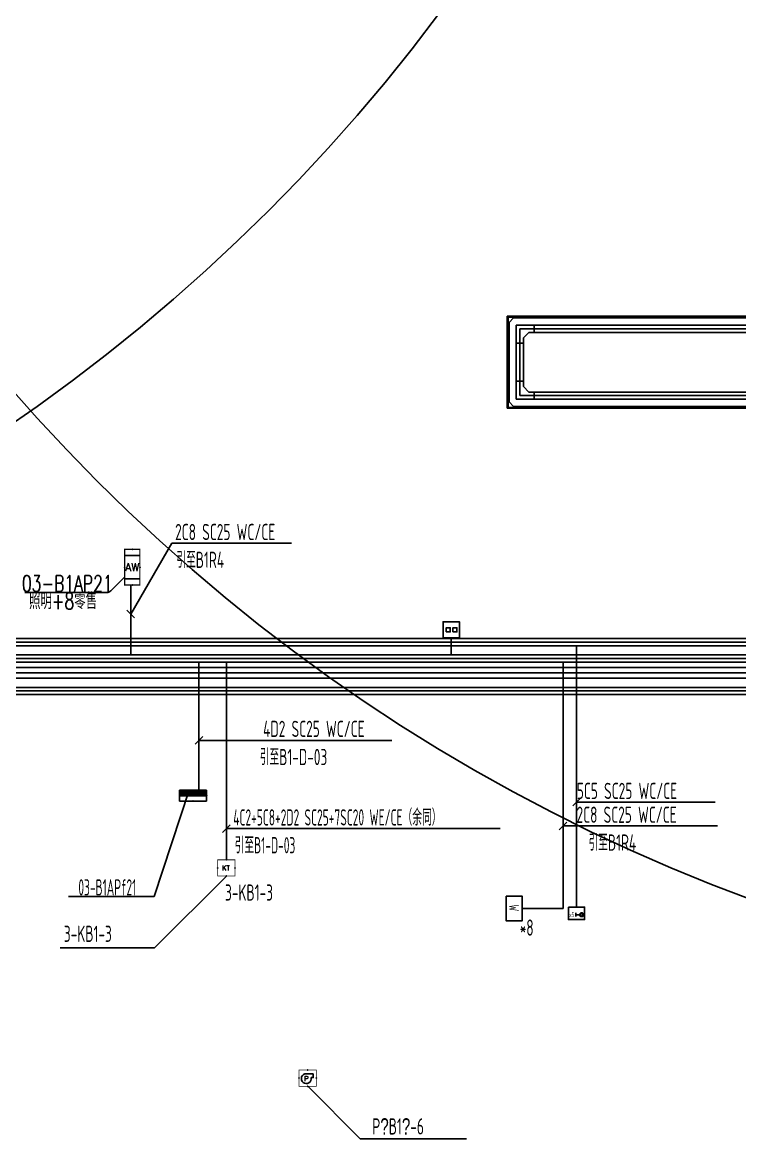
# Model space of a CAD drawing. Extents: x 0 to 3879896, y -114000 to 391286.
# Drawn here: x 1962917 to 1982784, y 239052 to 269968 of the extents above; entities that cross this region are included whole.
import ezdxf
from ezdxf.enums import TextEntityAlignment as Align

# ---------------------------------------------------------------- set-up
doc = ezdxf.new("R2010")
doc.units = 0
doc.header["$LTSCALE"] = 1000
doc.header["$MEASUREMENT"] = 0
doc.layers.get('0').update_dxf_attribs({"linetype": 'CONTINUOUS'})
for name, color, linetype in [('CABLETRAY_DOTE', 5, 'CONTINUOUS'), ('CABLETRAY_WEAK', 6, 'CONTINUOUS'), ('E-L-LAMP', 11, 'CONTINUOUS'), ('T-BAS', 11, '485_LINE'), ('T-BSA TEXT', 7, '485_LINE'), ('T-C-CHANNELS', 30, 'CONTINUOUS'), ('T-I-CHANNELS', 2, 'CONTINUOUS'), ('T-METER DATA', 150, 'C_LINE'), ('T-S-CHANNELS', 4, 'CONTINUOUS'), ('T-SYSTEM BLOCK', 4, 'CONTINUOUS'), ('T-TEXT', 7, 'CONTINUOUS'), ('T-电源线槽', 1, 'CONTINUOUS'), ('T-铁塔', 3, 'CONTINUOUS')]:
    doc.layers.add(name, color=color, linetype=linetype)
doc.styles.add('_TCH_LABEL', font='COMPLEX', dxfattribs={"bigfont": 'GBCBIG'})
doc.styles.add('_TEL_DIM', font='SIMPLEX', dxfattribs={"width": 0.8, "height": 3.5, "bigfont": 'HZTXT'})
doc.styles.add('GBSTYLE', font='gbxwxt.shx', dxfattribs={"width": 0.6, "bigfont": 'gbhzfs.shx'})
doc.styles.add('HZTXT1', font='txtd.shx', dxfattribs={"width": 0.7, "bigfont": 'hztxt.shx'})
doc.styles.get("Standard").update_dxf_attribs({"font": 'GBENOR', "bigfont": 'GBCBIG'})
doc.styles.add('xh-pb$0$GBSTYLE', font='gbxwxt.shx', dxfattribs={"width": 0.6, "bigfont": 'gbhzfs.shx'})
doc.linetypes.add('485_LINE', pattern='A,25.7,-3.58,["485",Standard,S=2.54,R=0,X=-3.2,Y=-1.27],-3.85', length=33.13)
doc.linetypes.add('C_LINE', pattern='A,25.7,-2.08,["C",Standard,S=2.54,R=0,X=-0.54,Y=-1.27],-2.35', length=30.13)

# ---------------------------------------------------------------- blocks, each defined once
blk = doc.blocks.new('*X637')
at = {"color": 0}
for p, q in [((-250, 33), (-183, 100)), ((-250, 68), (-218, 100)), ((-247, 0), (-147, 100)), ((-212, 0), (-112, 100)), ((-177, 0), (-77, 100)), ((-141, 0), (-41, 100)), ((-106, 0), (-6, 100)), ((-71, 0), (29, 100)), ((-35, 0), (65, 100)), ((0, 0), (100, 100)), ((35, 0), (135, 100)), ((71, 0), (171, 100)), ((106, 0), (206, 100)), ((141, 0), (241, 100)), ((177, 0), (250, 73)), ((212, 0), (250, 38)), ((247, 0), (250, 3))]:
    blk.add_line(p, q, dxfattribs=at)
blk = doc.blocks.new('$equip$00001414')
for p, q in [((0.75, 0.6), (-0.75, 0.6)), ((-0.75, 0.6), (-0.75, 0)), ((-0.75, 0.3), (0.75, 0.3)), ((-0.75, 0), (0.75, 0)), ((0.75, 0), (0.75, 0.6))]:
    blk.add_line(p, q)
at = {"const_width": 0.3}
blk.add_lwpolyline([(-0.75, 0.15), (0.75, 0.15)], dxfattribs=at)
for p in [(-0.75, 0.3), (0, 0.6), (0, 0), (0.75, 0.3)]:
    blk.add_point(p)
at = {"xscale": 0.00300000000061118, "yscale": 0.00300000000061118, "zscale": 0.00300000000061118}
blk.add_blockref('*X637', (0, 0), dxfattribs=at)
at = {"style": '_TCH_LABEL', "flags": 9}
blk.add_attdef('A', (0, 0), '', height=0.00002, dxfattribs=at)
blk = doc.blocks.new('$equip_U$00000481(GZ顾恪)')
at = {"const_width": 0.06}
blk.add_lwpolyline([(-0.719, 0.673), (-0.719, -0.673), (0.719, -0.673), (0.719, 0.673)], close=True, dxfattribs=at)
for p in [(-0.719, 0), (0, 0.673), (0.719, 0), (0, -0.673)]:
    blk.add_point(p)
at = {"color": 7, "style": '_TCH_LABEL'}
blk.add_attdef('$TEXT$', text='', height=0.4, dxfattribs=at).set_placement((-0.04, 0), align=Align.MIDDLE_CENTER)
at = {"color": 7, "style": '_TEL_DIM', "flags": 1}
blk.add_attdef('A', text='', height=0.000025, dxfattribs=at).set_placement((0, 0), align=Align.MIDDLE_CENTER)
blk = doc.blocks.new('$equip_U$00000229(PC-201201232)')
at = {"const_width": 0.06}
blk.add_lwpolyline([(-0.719, 1.346), (-0.719, 0), (0.719, 0), (0.719, 1.346)], close=True, dxfattribs=at)
blk.add_lwpolyline([(0.466, 1.039), (0.466, 0.709), (0.292, 0.709, -2.805884), (-0.112, 1.039)], format="xyb", close=True)
for p in [(0, 1.346), (-0.719, 0.673), (0, 0), (0.719, 0.673)]:
    blk.add_point(p)
at = {"color": 7, "style": '_TCH_LABEL'}
blk.add_attdef('$TEXT$', text='', height=0.4, dxfattribs=at).set_placement((-0.112, 0.63), align=Align.MIDDLE_CENTER)
at = {"color": 7, "style": '_TCH_LABEL', "flags": 1}
blk.add_attdef('A', text='', height=0.000025, dxfattribs=at).set_placement((0, 0), align=Align.MIDDLE_CENTER)
blk = doc.blocks.new('抄表水表')
at = {"layer": 'T-SYSTEM BLOCK'}
blk.add_lwpolyline([(-338, 0), (338, 0), (338, 450), (-338, 450)], close=True, dxfattribs=at)
at = {"layer": 'T-TEXT', "style": 'GBSTYLE', "width": 0.7}
blk.add_text('W', height=281, dxfattribs=at).set_placement((-113, 83))
blk = doc.blocks.new('E-017')
at = {"layer": 'E-L-LAMP'}
for p, q in [((0, 150), (0, -150)), ((150, -150), (-150, -150))]:
    blk.add_line(p, q, dxfattribs=at)
for radius in [150, 100]:
    blk.add_circle((0, 300), radius, dxfattribs=at)
blk = doc.blocks.new('DS2')
at = {"layer": 'T-SYSTEM BLOCK'}
for points in [[(-225, -450), (225, -450), (225, 0), (-225, 0)], [(-138, -281), (-26, -281), (-26, -169), (-138, -169)], [(46, -281), (158, -281), (158, -169), (46, -169)]]:
    blk.add_lwpolyline(points, close=True, dxfattribs=at)
blk = doc.blocks.new('$equip_U$00000265(GZ顾恪)')
at = {"linetype": 'Continuous'}
for p, q in [((-0.54, 0.7), (-0.54, 0)), ((0.54, 0.7), (0.54, 0))]:
    blk.add_line(p, q, dxfattribs=at)
at = {"const_width": 0.06}
blk.add_lwpolyline([(-0.82, 0.7), (0.82, 0.7), (0.82, 0), (-0.82, 0)], close=True, dxfattribs=at)
for p in [(0, 0.7), (-0.82, 0.35), (0, 0), (0.82, 0.35)]:
    blk.add_point(p)
at = {"color": 7, "style": '_TCH_LABEL'}
blk.add_attdef('$TEXT$', text='', height=0.36, dxfattribs=at).set_placement((-0.004, 0.344), align=Align.MIDDLE_CENTER)
at = {"color": 7, "style": '_TCH_LABEL', "flags": 1}
blk.add_attdef('A', text='', height=0.000025, dxfattribs=at).set_placement((0, 0), align=Align.MIDDLE_CENTER)

msp = doc.modelspace()

# ---------------------------------------------------------------- linework, layer by layer
at = {"layer": 'CABLETRAY_DOTE', "linetype": 'ByBlock'}
for p, q in [((1976371.9, 261530.7, 0), (1976371.9, 261805.7, 0)), ((1976371.9, 261805.7, 0), (1976646.9, 261805.7, 0)), ((1989207, 261805.7, 0), (1976646.9, 261805.7, 0)), ((1976371.9, 261530.7, 0), (1976371.9, 259579.7, 0)), ((1976371.9, 259304.7, 0), (1976371.9, 259579.7, 0)), ((1976646.9, 259304.7, 0), (1976371.9, 259304.7, 0)), ((1985675.4, 259304.7, 0), (1976646.9, 259304.7, 0)), ((1991402.3, 251950.5, 0), (1932121.4, 251950.5, 0))]:
    msp.add_line(p, q, dxfattribs=at)
at = {"layer": 'CABLETRAY_DOTE'}
for p, q in [((1976696.9, 261080.7, 0), (1976696.9, 261480.7, 0)), ((1976696.9, 261480.7, 0), (1977096.9, 261480.7, 0)), ((1977096.9, 261480.7, 0), (1989407, 261480.7, 0)), ((1976696.9, 260029.7, 0), (1976696.9, 261080.7, 0)), ((1976696.9, 260029.7, 0), (1976696.9, 259629.7, 0)), ((1976696.9, 259629.7, 0), (1977096.9, 259629.7, 0)), ((1985673.2, 259629.7, 0), (1977096.9, 259629.7, 0)), ((1985146.6, 252800.5, 0), (1931571.4, 252800.5, 0)), ((1931771.4, 252350.5, 0), (1985446.6, 252350.5, 0)), ((1991702.3, 251450.5, 0), (1932421.4, 251450.5, 0))]:
    msp.add_line(p, q, dxfattribs=at)
at = {"layer": 'CABLETRAY_WEAK'}
for p, q in [((1931771.4, 252450.5, 0), (1985446.6, 252450.5, 0)), ((1985446.6, 252250.5, 0), (1931771.4, 252250.5, 0))]:
    msp.add_line(p, q, dxfattribs=at)
at = {"layer": 'E-L-LAMP', "elevation": 0}
msp.add_lwpolyline([(1978265.4, 245465.8), (1978265.4, 252700.5)], dxfattribs=at)
msp.add_lwpolyline([(1978042.1, 245465.8), (1978488.7, 245465.8), (1978488.7, 245117.3), (1978042.1, 245117.3)], close=True, dxfattribs=at)
at = {"layer": 'T-BAS', "linetype": 'ByBlock'}
for p, q in [((1967806, 248700.5, 0), (1967806, 252250.5)), ((1968567.8, 246774.7), (1968567.8, 252250.5)), ((1967540.9, 248700.5, 0), (1966565.2, 245762.5)), ((1966576.4, 244333.3), (1968567.8, 246324.7)), ((1966565.2, 245762.5), (1964192.5, 245762.5)), ((1963967.7, 244333.3), (1966576.4, 244333.3)), ((1972272.9, 239051.7, 0), (1970820, 240504.6, 0)), ((1972272.9, 239051.7, 0), (1975215.8, 239051.7, 0))]:
    msp.add_line(p, q, dxfattribs=at)
at = {"layer": 'T-BSA TEXT', "linetype": 'ByBlock'}
for p, q in [((1967053.3, 255541.9, 0), (1965919.4, 253578, 0)), ((1967053.3, 255541.9, 0), (1970367.2, 255541.9, 0)), ((1965813.4, 253684.1, 0), (1966025.5, 253471.9, 0)), ((1967699.9, 249974.5, 0), (1967912.1, 250186.7, 0)), ((1967806, 250080.6, 0), (1973149.8, 250080.6, 0)), ((1978159.3, 248266.1, 0), (1978371.5, 248478.2, 0)), ((1978265.4, 248372.1, 0), (1982109.6, 248372.1, 0)), ((1968461.7, 247531.8), (1968673.9, 247744)), ((1977786.9, 247606, 0), (1977999, 247818.1, 0)), ((1977892.9, 247712.1, 0), (1982172.7, 247712.1)), ((1968567.8, 247637.9), (1976154.2, 247637.9, 0))]:
    msp.add_line(p, q, dxfattribs=at)
at = {"layer": 'T-C-CHANNELS'}
for p, q in [((1932421.4, 251550.5, 0), (1991702.3, 251550.5, 0)), ((1991702.3, 251350.5, 0), (1932421.4, 251350.5, 0))]:
    msp.add_line(p, q, dxfattribs=at)
at = {"layer": 'T-I-CHANNELS'}
for p, q in [((1931571.4, 252900.5, 0), (1985146.6, 252900.5, 0)), ((1985146.6, 252700.5, 0), (1931571.4, 252700.5, 0))]:
    msp.add_line(p, q, dxfattribs=at)
at = {"layer": 'T-METER DATA', "linetype": 'ByBlock'}
for p, q in [((1965751.4, 254615.3, 0), (1965365.4, 254223.5, 0)), ((1962986.3, 254178.7, 0), (1965258.5, 254178.7, 0)), ((1965919.4, 254385.7, 0), (1965919.4, 252450.5)), ((1977892.9, 245426, 0), (1977892.9, 252250.5, 0)), ((1976762.4, 245426, 0), (1977892.9, 245426, 0))]:
    msp.add_line(p, q, dxfattribs=at)
at = {"layer": 'T-METER DATA', "color": 1, "linetype": 'ByBlock'}
for centre in [(1934380.6, 300106.3), (2000340.4, 292621.3)]:
    msp.add_circle(centre, 50000, dxfattribs=at)
at = {"layer": 'T-METER DATA', "linetype": 'ByBlock'}
msp.add_arc((1965258.5, 254328.7, 0), 150, 270, 315.43149, dxfattribs=at)
at = {"layer": 'T-S-CHANNELS'}
for p, q in [((1976596.9, 261080.7, 0), (1976596.9, 261580.7, 0)), ((1976596.9, 261580.7, 0), (1977096.9, 261580.7, 0)), ((1977096.9, 261380.7, 0), (1977096.9, 261580.7, 0)), ((1977096.9, 261580.7, 0), (1989407, 261580.7, 0)), ((1977096.9, 261580.7, 0), (1977096.9, 261380.7, 0)), ((1976946.9, 261380.7, 0), (1976796.9, 261230.7, 0)), ((1977096.9, 261380.7, 0), (1976946.9, 261380.7, 0)), ((1989407, 261380.7, 0), (1977096.9, 261380.7, 0)), ((1976596.9, 261080.7, 0), (1976796.9, 261080.7, 0)), ((1976596.9, 260029.7, 0), (1976596.9, 261080.7, 0)), ((1976796.9, 261080.7, 0), (1976596.9, 261080.7, 0)), ((1976796.9, 261230.7, 0), (1976796.9, 261080.7, 0)), ((1976796.9, 261080.7, 0), (1976796.9, 260029.7, 0)), ((1976596.9, 260029.7, 0), (1976596.9, 259529.7, 0)), ((1976796.9, 260029.7, 0), (1976596.9, 260029.7, 0)), ((1976796.9, 260029.7, 0), (1976596.9, 260029.7, 0)), ((1976796.9, 259879.7, 0), (1976796.9, 260029.7, 0)), ((1976946.9, 259729.7, 0), (1976796.9, 259879.7, 0)), ((1977096.9, 259729.7, 0), (1976946.9, 259729.7, 0)), ((1977096.9, 259529.7, 0), (1977096.9, 259729.7, 0)), ((1977096.9, 259529.7, 0), (1977096.9, 259729.7, 0)), ((1977096.9, 259729.7, 0), (1985673.2, 259729.7, 0)), ((1976596.9, 259529.7, 0), (1977096.9, 259529.7, 0)), ((1985673.2, 259529.7, 0), (1977096.9, 259529.7, 0))]:
    msp.add_line(p, q, dxfattribs=at)
at = {"layer": 'T-SYSTEM BLOCK'}
msp.add_line((1974796, 252918.8, 0), (1974796, 252450.5, 0), dxfattribs=at)
at = {"layer": 'T-电源线槽', "linetype": 'ByBlock'}
for p, q in [((1976346.9, 261530.7, 0), (1976346.9, 261830.7, 0)), ((1976346.9, 261830.7, 0), (1976646.9, 261830.7, 0)), ((1976521.9, 261780.7, 0), (1976396.9, 261655.7, 0)), ((1976396.9, 261655.7, 0), (1976396.9, 261530.7, 0)), ((1976646.9, 261780.7, 0), (1976521.9, 261780.7, 0)), ((1976646.9, 261780.7, 0), (1976646.9, 261830.7, 0)), ((1976646.9, 261830.7, 0), (1989207, 261830.7, 0)), ((1976646.9, 261830.7, 0), (1976646.9, 261780.7, 0)), ((1989207, 261780.7, 0), (1976646.9, 261780.7, 0)), ((1976346.9, 259579.7, 0), (1976346.9, 261530.7, 0)), ((1976346.9, 261530.7, 0), (1976396.9, 261530.7, 0)), ((1976396.9, 261530.7, 0), (1976346.9, 261530.7, 0)), ((1976396.9, 261530.7, 0), (1976396.9, 259579.7, 0)), ((1976396.9, 259579.7, 0), (1976346.9, 259579.7, 0)), ((1976346.9, 259279.7, 0), (1976346.9, 259579.7, 0)), ((1976346.9, 259579.7, 0), (1976396.9, 259579.7, 0)), ((1976396.9, 259579.7, 0), (1976396.9, 259454.7, 0)), ((1976396.9, 259454.7, 0), (1976521.9, 259329.7, 0)), ((1976646.9, 259279.7, 0), (1976346.9, 259279.7, 0)), ((1976521.9, 259329.7, 0), (1976646.9, 259329.7, 0)), ((1976646.9, 259279.7, 0), (1976646.9, 259329.7, 0)), ((1976646.9, 259329.7, 0), (1985675.4, 259329.7, 0)), ((1976646.9, 259329.7, 0), (1976646.9, 259279.7, 0)), ((1985675.4, 259279.7, 0), (1976646.9, 259279.7, 0))]:
    msp.add_line(p, q, dxfattribs=at)
at = {"layer": 'T-铁塔', "linetype": 'ByBlock'}
for p, q in [((1932121.4, 252100.5, 0), (1991402.3, 252100.5, 0)), ((1991402.3, 251800.5, 0), (1932121.4, 251800.5, 0))]:
    msp.add_line(p, q, dxfattribs=at)

# ---------------------------------------------------------------- block references
at = {"layer": 'E-L-LAMP', "xscale": 0.3604166666627862, "yscale": 0.3604166666627862, "zscale": 0.3604166666627862, "rotation": 270}
msp.add_blockref('E-017', (1978298.9, 245254.1, 0), dxfattribs=at)
at = {"layer": 'T-BAS', "linetype": 'ByBlock', "xscale": 500, "yscale": 500, "rotation": 180}
msp.add_blockref('$equip$00001414', (1967646.9, 248700.5, 0), dxfattribs=at)
at = {"layer": 'T-BAS', "linetype": 'ByBlock', "xscale": 334.3239227579907, "yscale": 334.3239227579907, "zscale": 334.3239227579907}
for name, p, values in [('$equip_U$00000481(GZ顾恪)', (1968567.8, 246549.7), {'$TEXT$': 'KT'}), ('$equip_U$00000229(PC-201201232)', (1970820, 240504.6, 0), {'$TEXT$': 'P'})]:
    msp.add_blockref(name, p, dxfattribs=at).add_auto_attribs(values)
at = {"layer": 'T-METER DATA', "linetype": 'ByBlock'}
ref = msp.add_blockref('$equip_U$00000265(GZ顾恪)', (1965751.4, 254878, 0), dxfattribs=dict(at, xscale=600, yscale=600, zscale=600, rotation=269.9999999971541))
ref.add_attrib('$TEXT$', 'AW', dxfattribs={"layer": '0', "color": 7, "height": 216, "style": '_TCH_LABEL'}).set_placement((1965957.9, 254880.4, 0), align=Align.MIDDLE_CENTER)
at = {"layer": 'T-METER DATA', "rotation": 270}
msp.add_blockref('抄表水表', (1976312.4, 245426, 0), dxfattribs=at)
at = {"layer": 'T-SYSTEM BLOCK'}
msp.add_blockref('DS2', (1974796, 253368.8, 0), dxfattribs=at)

# ---------------------------------------------------------------- texts
at = {"layer": 'E-L-LAMP', "style": 'GBSTYLE', "width": 0.7}
msp.add_text('x5', height=129.75, dxfattribs=at).set_placement((1978063.6, 245187.2, 0))
at = {"layer": 'T-BAS', "linetype": 'ByBlock', "style": 'GBSTYLE'}
for s, width, p in [('03-B1APf21', 0.6, (1964469, 245786.5)), ('3-KB1-3', 0.7, (1964067.8, 244500.8, 0))]:
    msp.add_text(s, height=450, dxfattribs=dict(at, width=width)).set_placement(p)
at = {"layer": 'T-BAS', "linetype": 'ByBlock', "style": 'GBSTYLE', "width": 0.7}
msp.add_text('P\x8fB1\x90-6', height=450, rotation=0.0249, dxfattribs=at).set_placement((1972609.8, 239166.3, 0))
at = {"layer": 'T-BSA TEXT', "linetype": 'ByBlock', "style": 'GBSTYLE'}
for s, width, p in [('2C8 SC25 WC/CE', 0.7, (1967148.1, 255627.9, 0)), ('引至B1R4', 0.7, (1967184.7, 254857.3, 0)), ('4D2 SC25 WC/CE', 0.7, (1969585.2, 250175.7, 0)), ('引至B1-D-03', 0.7, (1969494.1, 249396, 0)), ('5C5 SC25 WC/CE', 0.7, (1978273.6, 248458.1, 0)), ('4C2+5C8+2D2 SC25+7SC20 WE/CE（余同） ', 0.6, (1968758.6, 247723.9)), ('2C8 SC25 WC/CE', 0.7, (1978265.4, 247798.1, 0)), ('引至B1-D-03', 0.6, (1968795.2, 246953.3)), ('引至B1R4', 0.7, (1978597.9, 247027.5)), ('*8', 0.7, (1976692.4, 244671.7, 0))]:
    msp.add_text(s, height=450, dxfattribs=dict(at, width=width)).set_placement(p)
at = {"layer": 'T-METER DATA', "linetype": 'ByBlock', "style": 'HZTXT1', "width": 0.7}
for s, p in [('03-B1AP21', (1962905.8, 254202.7, 0)), ('照明+8零售', (1963104.8, 253717.6, 0))]:
    msp.add_text(s, height=450, dxfattribs=at).set_placement(p)
at = {"layer": 'T-SYSTEM BLOCK', "color": 0, "style": 'xh-pb$0$GBSTYLE', "width": 0.7}
msp.add_text('3-KB1-3', height=450, dxfattribs=at).set_placement((1968531, 245643.2, 0))

doc.saveas('drawing.dxf')
